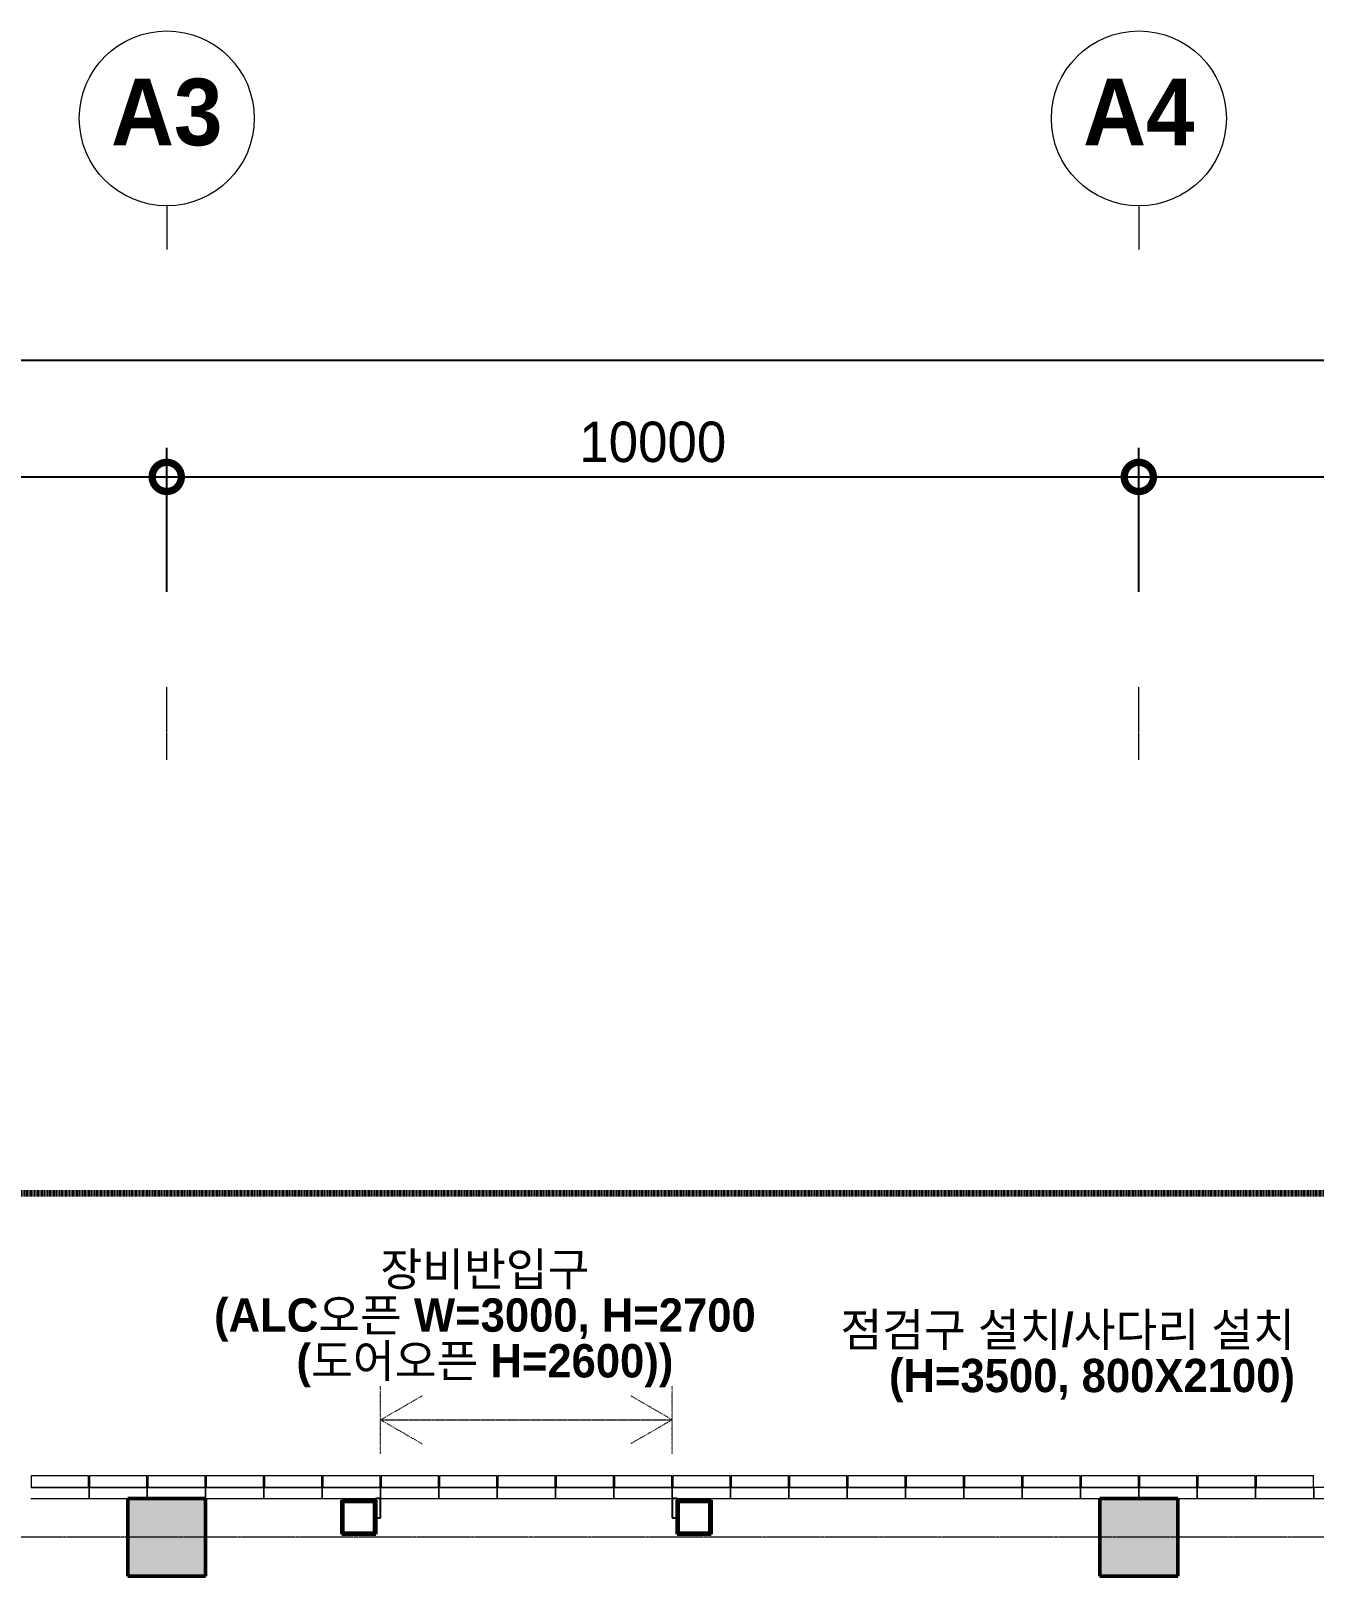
# Model space of a CAD drawing. Header units: millimetres. Extents: x 32807 to 138242, y 21317 to 92065.
# Drawn here: x 68945 to 82145, y 76166 to 92065 of the extents above; entities that cross this region are included whole.
import ezdxf

# ---------------------------------------------------------------- set-up
doc = ezdxf.new("R2010")
doc.units = ezdxf.units.MM
for name, pattern in [('_1점쇄선_1_100_', [9.6, 3.2, -3.2, 0, -3.2]), ('_상부마감선_1_200_', [2.5, 1.5, -1]), ('Center', [29.999999, 12, -6, 6, -6]), ('Grid Line', [22.225, 12.7, -3.175, 3.175, -3.175])]:
    doc.linetypes.add(name, pattern=pattern)
for name, color, linetype, lineweight in [('A-ANNO-CALL', 2, 'Continuous', 9), ('A-ANNO-DIMS', 7, 'Continuous', 9), ('A-ANNO-TEXT', 130, 'Continuous', 9), ('A-COLS', 2, 'Continuous', 50), ('A-COLS-HACH', 252, 'Continuous', 15), ('A-DETL', 3, 'Continuous', 9), ('A-GLAZ', 4, 'Continuous', 18), ('A-GRID', 1, 'Continuous', 9), ('A-GRID-IDEN', 3, 'Continuous', 9), ('A-PLAN-OPEN', 9, '_1점쇄선_1_100_', 9), ('A-WALL-FINI', 6, 'Continuous', 60)]:
    doc.layers.add(name, color=color, linetype=linetype, lineweight=lineweight)
doc.styles.add('돋움_4', font='Dotum.ttf', dxfattribs={"height": 415.59727})
doc.styles.add('돋움_B', font='', dxfattribs={"height": 685.59727})
doc.styles.add('돋움_B_1', font='', dxfattribs={"height": 342.798635})
doc.styles.get('돋움_B').set_extended_font_data('Dotum', bold=True)
doc.styles.get('돋움_B_1').set_extended_font_data('Dotum', bold=True)
doc.dimstyles.new('GC_330mm_1단', dxfattribs={"dimscale": 304.8, "dimtxt": 495, "dimasz": 1.968504, "dimexe": 0.984252, "dimexo": 0.0625, "dimgap": 0.492126, "dimtad": 1, "dimdec": 0, "dimzin": 0, "dimdsep": 46, "dimtxsty": '돋움_4', "dimblk1": 'DOTSMALL', "dimblk2": 'DOTSMALL', "dimsah": 1, "dimcen": 0.09, "dimdle": 0.984252, "dimazin": 0, "dimtfac": 1, "dimtdec": 4, "dimtix": 1, "dimtmove": 0, "dimatfit": 3, "dimfxl": 3.937008, "dimfxlon": 1, "dimtvp": 1, "dimtolj": 1, "dimtzin": 0, "dimlwd": 25, "dimlwe": 25, "dimarcsym": 2})
pattern_1 = [(45, (-11858.95, -1e-09), (-377.1708, 377.1708), []), (45, (-11858.95, 571.5), (-377.1708, 377.1708), [])]

# ---------------------------------------------------------------- blocks, each defined once
blk = doc.blocks.new('Grid - 01 End 1-1285055-지상 3층 평면도')
at = {"layer": 'A-GRID-IDEN'}
blk.add_line((0, -6), (0, -9), dxfattribs=at)
blk.add_circle((0, 0), 6, dxfattribs=at)
blk = doc.blocks.new('_DotSmall')
at = {"color": 0, "linetype": 'ByBlock', "const_width": 0.5}
blk.add_lwpolyline([(-0.0625, 0, 1), (0.0625, 0, 1)], format="xyb", close=True, dxfattribs=at)
blk = doc.blocks.new('*D670')
at = {"layer": 'A-ANNO-DIMS', "color": 0, "lineweight": 25, "transparency": 16777216}
for p, q in [((60342, 86295), (60342, 87776)), ((70342, 86295), (70342, 87776)), ((60042, 87476), (70642, 87476))]:
    blk.add_line(p, q, dxfattribs=at)
at = {"layer": 'Defpoints', "color": 0, "transparency": 16777216}
for p in [(70342, 87476), (60342, 86276), (70342, 86276)]:
    blk.add_point(p, dxfattribs=at)
at = {"layer": 'A-ANNO-DIMS', "color": 0, "lineweight": 25, "transparency": 16777216, "xscale": 600, "yscale": 600, "zscale": 600, "rotation": 180}
blk.add_blockref('_DotSmall', (60342, 87476), dxfattribs=at)
at = {"layer": 'A-ANNO-DIMS', "color": 0, "lineweight": 25, "transparency": 16777216, "xscale": 600, "yscale": 600, "zscale": 600}
blk.add_blockref('_DotSmall', (70342, 87476), dxfattribs=at)
at = {"layer": 'A-ANNO-DIMS', "color": 0, "lineweight": 25, "transparency": 16777216, "insert": (65342, 87834), "char_height": 415.6, "attachment_point": 5, "style": '돋움_4'}
blk.add_mtext('\\A1;10000', dxfattribs=at)
blk = doc.blocks.new('*D671')
at = {"layer": 'A-ANNO-DIMS', "color": 0, "lineweight": 25, "transparency": 16777216}
for p, q in [((70342, 86295), (70342, 87776)), ((80342, 86295), (80342, 87776)), ((70042, 87476), (80642, 87476))]:
    blk.add_line(p, q, dxfattribs=at)
at = {"layer": 'Defpoints', "color": 0, "transparency": 16777216}
for p in [(80342, 87476), (70342, 86276), (80342, 86276)]:
    blk.add_point(p, dxfattribs=at)
at = {"layer": 'A-ANNO-DIMS', "color": 0, "lineweight": 25, "transparency": 16777216, "xscale": 600, "yscale": 600, "zscale": 600, "rotation": 180}
blk.add_blockref('_DotSmall', (70342, 87476), dxfattribs=at)
at = {"layer": 'A-ANNO-DIMS', "color": 0, "lineweight": 25, "transparency": 16777216, "xscale": 600, "yscale": 600, "zscale": 600}
blk.add_blockref('_DotSmall', (80342, 87476), dxfattribs=at)
at = {"layer": 'A-ANNO-DIMS', "color": 0, "lineweight": 25, "transparency": 16777216, "insert": (75342, 87834), "char_height": 415.6, "attachment_point": 5, "style": '돋움_4'}
blk.add_mtext('\\A1;10000', dxfattribs=at)
blk = doc.blocks.new('*D672')
at = {"layer": 'A-ANNO-DIMS', "color": 0, "lineweight": 25, "transparency": 16777216}
for p, q in [((80342, 86295), (80342, 87776)), ((90342, 86295), (90342, 87776)), ((80042, 87476), (90642, 87476))]:
    blk.add_line(p, q, dxfattribs=at)
at = {"layer": 'Defpoints', "color": 0, "transparency": 16777216}
for p in [(90342, 87476), (80342, 86276), (90342, 86276)]:
    blk.add_point(p, dxfattribs=at)
at = {"layer": 'A-ANNO-DIMS', "color": 0, "lineweight": 25, "transparency": 16777216, "xscale": 600, "yscale": 600, "zscale": 600, "rotation": 180}
blk.add_blockref('_DotSmall', (80342, 87476), dxfattribs=at)
at = {"layer": 'A-ANNO-DIMS', "color": 0, "lineweight": 25, "transparency": 16777216, "xscale": 600, "yscale": 600, "zscale": 600}
blk.add_blockref('_DotSmall', (90342, 87476), dxfattribs=at)
at = {"layer": 'A-ANNO-DIMS', "color": 0, "lineweight": 25, "transparency": 16777216, "insert": (85342, 87834), "char_height": 415.6, "attachment_point": 5, "style": '돋움_4'}
blk.add_mtext('\\A1;10000', dxfattribs=at)
blk = doc.blocks.new('*D688')
at = {"layer": 'A-ANNO-DIMS', "color": 0, "lineweight": 25, "transparency": 16777216}
for p, q in [((50342, 87495), (50342, 88976)), ((128342, 87495), (128342, 88976)), ((50042, 88676), (128642, 88676))]:
    blk.add_line(p, q, dxfattribs=at)
at = {"layer": 'Defpoints', "color": 0, "transparency": 16777216}
for p in [(128342, 88676), (50342, 87476), (128342, 87476)]:
    blk.add_point(p, dxfattribs=at)
at = {"layer": 'A-ANNO-DIMS', "color": 0, "lineweight": 25, "transparency": 16777216, "xscale": 600, "yscale": 600, "zscale": 600, "rotation": 180}
blk.add_blockref('_DotSmall', (50342, 88676), dxfattribs=at)
at = {"layer": 'A-ANNO-DIMS', "color": 0, "lineweight": 25, "transparency": 16777216, "xscale": 600, "yscale": 600, "zscale": 600}
blk.add_blockref('_DotSmall', (128342, 88676), dxfattribs=at)
at = {"layer": 'A-ANNO-DIMS', "color": 0, "lineweight": 25, "transparency": 16777216, "insert": (89342, 89034), "char_height": 415.6, "attachment_point": 5, "style": '돋움_4'}
blk.add_mtext('\\A1;78000', dxfattribs=at)

msp = doc.modelspace()

# ---------------------------------------------------------------- hatches: boundary and pattern name
at = {"layer": 'A-COLS-HACH'}
for points in [[(69942.5, 76165.6), (70742.5, 76165.6), (70742.5, 76965.6), (69942.5, 76965.6), (69942.5, 76776.4)], [(80742.5, 76165.6), (80742.5, 76965.6), (79942.5, 76965.6), (79942.5, 76165.6)]]:
    msp.add_hatch(color=256, dxfattribs=at).paths.add_polyline_path(points, flags=0)
at = {"layer": 'A-COLS-HACH', "lineweight": 9}
h = msp.add_hatch(dxfattribs=at)
h.set_pattern_fill('FP_44', color=256, style=0, pattern_type=2)
h.set_pattern_definition(pattern_1)
h.paths.add_polyline_path([(72492.5, 76595.6), (72492.5, 76945.6), (72142.5, 76945.6), (72142.5, 76595.6)], flags=0)
h.paths.add_polyline_path([(72480.5, 76607.6), (72154.5, 76607.6), (72154.5, 76933.6), (72480.5, 76933.6), (72480.5, 76776.4)], flags=0)
h = msp.add_hatch(dxfattribs=at)
h.set_pattern_fill('FP_44', color=256, style=0, pattern_type=2)
h.set_pattern_definition(pattern_1)
h.paths.add_polyline_path([(75942.5, 76595.6), (75942.5, 76945.6), (75592.5, 76945.6), (75592.5, 76595.6)], flags=0)
h.paths.add_polyline_path([(75930.5, 76607.6), (75604.5, 76607.6), (75604.5, 76933.6), (75930.5, 76933.6), (75930.5, 76776.4)], flags=0)

# ---------------------------------------------------------------- linework, layer by layer
at = {"layer": 'A-ANNO-CALL', "linetype": 'Center', "lineweight": 100}
msp.add_line((90992.9, 80102.4), (42977.2, 80102.4), dxfattribs=at)
at = {"layer": 'A-COLS'}
for p, q in [((70742.5, 76965.6), (69942.5, 76965.6)), ((69942.5, 76965.6), (69942.5, 76165.6)), ((70742.5, 76165.6), (70742.5, 76965.6)), ((80742.5, 76965.6), (79942.5, 76965.6)), ((79942.5, 76965.6), (79942.5, 76165.6)), ((80742.5, 76165.6), (80742.5, 76965.6)), ((72492.5, 76945.6), (72142.5, 76945.6)), ((72142.5, 76945.6), (72142.5, 76595.6)), ((72154.5, 76607.6), (72154.5, 76933.6)), ((72154.5, 76933.6), (72480.5, 76933.6)), ((72480.5, 76933.6), (72480.5, 76607.6)), ((72492.5, 76595.6), (72492.5, 76945.6)), ((75942.5, 76945.6), (75592.5, 76945.6)), ((75592.5, 76945.6), (75592.5, 76595.6)), ((75604.5, 76607.6), (75604.5, 76933.6)), ((75604.5, 76933.6), (75930.5, 76933.6)), ((75930.5, 76933.6), (75930.5, 76607.6)), ((75942.5, 76595.6), (75942.5, 76945.6)), ((72142.5, 76595.6), (72492.5, 76595.6)), ((72480.5, 76607.6), (72154.5, 76607.6)), ((75592.5, 76595.6), (75942.5, 76595.6)), ((75930.5, 76607.6), (75604.5, 76607.6)), ((69942.5, 76165.6), (70742.5, 76165.6)), ((79942.5, 76165.6), (80742.5, 76165.6))]:
    msp.add_line(p, q, dxfattribs=at)
at = {"layer": 'A-DETL', "color": 252, "linetype": '_상부마감선_1_200_', "lineweight": 13}
msp.add_line((72542.5, 77773.9), (75542.5, 77773.9), dxfattribs=at)
at = {"layer": 'A-GLAZ', "color": 4}
for p, q in [((68947.4, 77195.6), (68947.4, 77075.6)), ((69537.5, 77195.6), (68947.4, 77195.6)), ((69537.5, 77075.6), (69537.5, 77195.6)), ((69547.4, 77195.6), (69547.4, 77075.6)), ((70137.5, 77195.6), (69547.4, 77195.6)), ((70137.5, 77075.6), (70137.5, 77195.6)), ((70147.4, 77195.6), (70147.4, 77075.6)), ((70737.5, 77195.6), (70147.4, 77195.6)), ((70737.5, 77075.6), (70737.5, 77195.6)), ((70747.4, 77195.6), (70747.4, 77075.6)), ((71337.5, 77195.6), (70747.4, 77195.6)), ((71337.5, 77075.6), (71337.5, 77195.6)), ((71347.4, 77195.6), (71347.4, 77075.6)), ((71937.5, 77195.6), (71347.4, 77195.6)), ((71937.5, 77075.6), (71937.5, 77195.6)), ((71947.4, 77195.6), (71947.4, 77075.6)), ((72537.5, 77195.6), (71947.4, 77195.6)), ((72537.5, 77075.6), (72537.5, 77195.6)), ((72547.4, 77195.6), (72547.4, 77075.6)), ((73137.5, 77195.6), (72547.4, 77195.6)), ((73137.5, 77075.6), (73137.5, 77195.6)), ((73147.4, 77195.6), (73147.4, 77075.6)), ((73737.5, 77195.6), (73147.4, 77195.6)), ((73737.5, 77075.6), (73737.5, 77195.6)), ((73747.4, 77195.6), (73747.4, 77075.6)), ((74337.5, 77195.6), (73747.4, 77195.6)), ((74337.5, 77075.6), (74337.5, 77195.6)), ((74347.4, 77195.6), (74347.4, 77075.6)), ((74937.5, 77195.6), (74347.4, 77195.6)), ((74937.5, 77075.6), (74937.5, 77195.6)), ((74947.4, 77195.6), (74947.4, 77075.6)), ((75537.5, 77195.6), (74947.4, 77195.6)), ((75537.5, 77075.6), (75537.5, 77195.6)), ((75547.4, 77195.6), (75547.4, 77075.6)), ((76137.5, 77195.6), (75547.4, 77195.6)), ((76137.5, 77075.6), (76137.5, 77195.6)), ((76147.4, 77195.6), (76147.4, 77075.6)), ((76737.5, 77195.6), (76147.4, 77195.6)), ((76737.5, 77075.6), (76737.5, 77195.6)), ((76747.4, 77195.6), (76747.4, 77075.6)), ((77337.5, 77195.6), (76747.4, 77195.6)), ((77337.5, 77075.6), (77337.5, 77195.6)), ((77347.4, 77195.6), (77347.4, 77075.6)), ((77937.5, 77195.6), (77347.4, 77195.6)), ((77937.5, 77075.6), (77937.5, 77195.6)), ((77947.4, 77195.6), (77947.4, 77075.6)), ((78537.5, 77195.6), (77947.4, 77195.6)), ((78537.5, 77075.6), (78537.5, 77195.6)), ((78547.4, 77195.6), (78547.4, 77075.6)), ((79137.5, 77195.6), (78547.4, 77195.6)), ((79137.5, 77075.6), (79137.5, 77195.6)), ((79147.4, 77195.6), (79147.4, 77075.6)), ((79737.5, 77195.6), (79147.4, 77195.6)), ((79737.5, 77075.6), (79737.5, 77195.6)), ((79747.4, 77195.6), (79747.4, 77075.6)), ((80337.5, 77195.6), (79747.4, 77195.6)), ((80337.5, 77075.6), (80337.5, 77195.6)), ((80347.4, 77195.6), (80347.4, 77075.6)), ((80937.5, 77195.6), (80347.4, 77195.6)), ((80937.5, 77075.6), (80937.5, 77195.6)), ((80947.4, 77195.6), (80947.4, 77075.6)), ((81537.5, 77195.6), (80947.4, 77195.6)), ((81537.5, 77075.6), (81537.5, 77195.6)), ((81547.4, 77195.6), (81547.4, 77075.6)), ((82137.5, 77195.6), (81547.4, 77195.6)), ((82137.5, 77075.6), (82137.5, 77195.6)), ((69542.5, 77075.6), (68942.5, 77075.6)), ((68942.5, 76965.6), (69542.5, 76965.6)), ((68947.4, 77075.6), (69537.5, 77075.6)), ((69542.5, 76965.6), (69542.5, 77075.6)), ((70142.5, 77075.6), (69542.5, 77075.6)), ((69542.5, 77075.6), (69542.5, 76965.6)), ((69542.5, 76965.6), (70142.5, 76965.6)), ((69547.4, 77075.6), (70137.5, 77075.6)), ((70142.5, 76965.6), (70142.5, 77075.6)), ((70742.5, 77075.6), (70142.5, 77075.6)), ((70142.5, 77075.6), (70142.5, 76965.6)), ((70142.5, 76965.6), (70742.5, 76965.6)), ((70147.4, 77075.6), (70737.5, 77075.6)), ((70742.5, 76965.6), (70742.5, 77075.6)), ((71342.5, 77075.6), (70742.5, 77075.6)), ((70742.5, 77075.6), (70742.5, 76965.6)), ((70742.5, 76965.6), (71342.5, 76965.6)), ((70747.4, 77075.6), (71337.5, 77075.6)), ((71342.5, 76965.6), (71342.5, 77075.6)), ((71942.5, 77075.6), (71342.5, 77075.6)), ((71342.5, 77075.6), (71342.5, 76965.6)), ((71342.5, 76965.6), (71942.5, 76965.6)), ((71347.4, 77075.6), (71937.5, 77075.6)), ((71942.5, 76965.6), (71942.5, 77075.6)), ((72542.5, 77075.6), (71942.5, 77075.6)), ((71942.5, 77075.6), (71942.5, 76965.6)), ((71942.5, 76965.6), (72542.5, 76965.6)), ((71947.4, 77075.6), (72537.5, 77075.6)), ((72542.5, 76965.6), (72542.5, 77075.6)), ((73142.5, 77075.6), (72542.5, 77075.6)), ((72542.5, 77075.6), (72542.5, 76965.6)), ((72542.5, 76965.6), (73142.5, 76965.6)), ((72547.4, 77075.6), (73137.5, 77075.6)), ((73142.5, 76965.6), (73142.5, 77075.6)), ((73742.5, 77075.6), (73142.5, 77075.6)), ((73142.5, 77075.6), (73142.5, 76965.6)), ((73142.5, 76965.6), (73742.5, 76965.6)), ((73147.4, 77075.6), (73737.5, 77075.6)), ((73742.5, 76965.6), (73742.5, 77075.6)), ((74342.5, 77075.6), (73742.5, 77075.6)), ((73742.5, 77075.6), (73742.5, 76965.6)), ((73742.5, 76965.6), (74342.5, 76965.6)), ((73747.4, 77075.6), (74337.5, 77075.6)), ((74342.5, 76965.6), (74342.5, 77075.6)), ((74942.5, 77075.6), (74342.5, 77075.6)), ((74342.5, 77075.6), (74342.5, 76965.6)), ((74342.5, 76965.6), (74787.2, 76965.6)), ((74347.4, 77075.6), (74937.5, 77075.6)), ((74787.2, 76965.6), (74942.5, 76965.6)), ((75542.5, 77075.6), (74942.5, 77075.6)), ((74942.5, 77075.6), (74942.5, 76965.6)), ((74942.5, 76965.6), (74942.5, 77075.6)), ((74942.5, 76965.6), (75187.2, 76965.6)), ((74947.4, 77075.6), (75537.5, 77075.6)), ((75187.2, 76965.6), (75542.5, 76965.6)), ((75542.5, 76965.6), (75542.5, 77075.6)), ((76142.5, 77075.6), (75542.5, 77075.6)), ((75542.5, 77075.6), (75542.5, 76965.6)), ((75542.5, 76965.6), (76142.5, 76965.6)), ((75547.4, 77075.6), (76137.5, 77075.6)), ((76142.5, 76965.6), (76142.5, 77075.6)), ((76742.5, 77075.6), (76142.5, 77075.6)), ((76142.5, 77075.6), (76142.5, 76965.6)), ((76142.5, 76965.6), (76742.5, 76965.6)), ((76147.4, 77075.6), (76737.5, 77075.6)), ((76742.5, 76965.6), (76742.5, 77075.6)), ((77342.5, 77075.6), (76742.5, 77075.6)), ((76742.5, 77075.6), (76742.5, 76965.6)), ((76742.5, 76965.6), (77342.5, 76965.6)), ((76747.4, 77075.6), (77337.5, 77075.6)), ((77342.5, 76965.6), (77342.5, 77075.6)), ((77942.5, 77075.6), (77342.5, 77075.6)), ((77342.5, 77075.6), (77342.5, 76965.6)), ((77342.5, 76965.6), (77942.5, 76965.6)), ((77347.4, 77075.6), (77937.5, 77075.6)), ((77942.5, 76965.6), (77942.5, 77075.6)), ((78542.5, 77075.6), (77942.5, 77075.6)), ((77942.5, 77075.6), (77942.5, 76965.6)), ((77942.5, 76965.6), (78542.5, 76965.6)), ((77947.4, 77075.6), (78537.5, 77075.6)), ((78542.5, 76965.6), (78542.5, 77075.6)), ((79142.5, 77075.6), (78542.5, 77075.6)), ((78542.5, 77075.6), (78542.5, 76965.6)), ((78542.5, 76965.6), (79142.5, 76965.6)), ((78547.4, 77075.6), (79137.5, 77075.6)), ((79142.5, 76965.6), (79142.5, 77075.6)), ((79742.5, 77075.6), (79142.5, 77075.6)), ((79142.5, 77075.6), (79142.5, 76965.6)), ((79142.5, 76965.6), (79742.5, 76965.6)), ((79147.4, 77075.6), (79737.5, 77075.6)), ((79742.5, 76965.6), (79742.5, 77075.6)), ((80342.5, 77075.6), (79742.5, 77075.6)), ((79742.5, 77075.6), (79742.5, 76965.6)), ((79742.5, 76965.6), (80342.5, 76965.6)), ((79747.4, 77075.6), (80337.5, 77075.6)), ((80342.5, 76965.6), (80342.5, 77075.6)), ((80942.5, 77075.6), (80342.5, 77075.6)), ((80342.5, 77075.6), (80342.5, 76965.6)), ((80342.5, 76965.6), (80942.5, 76965.6)), ((80347.4, 77075.6), (80937.5, 77075.6)), ((80942.5, 76965.6), (80942.5, 77075.6)), ((81542.5, 77075.6), (80942.5, 77075.6)), ((80942.5, 77075.6), (80942.5, 76965.6)), ((80942.5, 76965.6), (81542.5, 76965.6)), ((80947.4, 77075.6), (81537.5, 77075.6)), ((81542.5, 76965.6), (81542.5, 77075.6)), ((82142.5, 77075.6), (81542.5, 77075.6)), ((81542.5, 77075.6), (81542.5, 76965.6)), ((81542.5, 76965.6), (82142.5, 76965.6)), ((81547.4, 77075.6), (82137.5, 77075.6)), ((82142.5, 76965.6), (82142.5, 77075.6)), ((82742.5, 77075.6), (82142.5, 77075.6)), ((82142.5, 77075.6), (82142.5, 76965.6)), ((82142.5, 76965.6), (82742.5, 76965.6))]:
    msp.add_line(p, q, dxfattribs=at)
at = {"layer": 'A-GRID', "linetype": 'Grid Line'}
for p, q in [((70342.5, 84565.3), (70342.5, 85315.3)), ((80342.5, 84565.3), (80342.5, 85315.3)), ((137492.5, 76565.6), (40307.2, 76565.6))]:
    msp.add_line(p, q, dxfattribs=at)
at = {"layer": 'A-PLAN-OPEN', "color": 252}
for p, q in [((72542.5, 77423.9), (72542.5, 78123.9)), ((75542.5, 77423.9), (75542.5, 78123.9)), ((72542.5, 77773.9), (72971.1, 78021.4)), ((75542.5, 77773.9), (75113.8, 78021.4)), ((72542.5, 77773.9), (72971.1, 77526.4)), ((75542.5, 77773.9), (75113.8, 77526.4))]:
    msp.add_line(p, q, dxfattribs=at)
at = {"layer": 'A-WALL-FINI', "color": 252, "lineweight": 25}
for p, q in [((72542.5, 76965.6), (72492.5, 76965.6)), ((72492.5, 76965.6), (72492.5, 76765.6)), ((72542.5, 76765.6), (72542.5, 76965.6)), ((75592.5, 76965.6), (75542.5, 76965.6)), ((75542.5, 76965.6), (75542.5, 76765.6)), ((75592.5, 76765.6), (75592.5, 76965.6)), ((72492.5, 76765.6), (72542.5, 76765.6)), ((75542.5, 76765.6), (75592.5, 76765.6))]:
    msp.add_line(p, q, dxfattribs=at)

# ---------------------------------------------------------------- block references
at = {"layer": 'A-GRID-IDEN', "xscale": 149.9999999999998, "yscale": 149.9999999999998, "zscale": 149.9999999999998}
for p in [(70342.5, 91165.3), (80342.5, 91165.3)]:
    msp.add_blockref('Grid - 01 End 1-1285055-지상 3층 평면도', p, dxfattribs=at)

# ---------------------------------------------------------------- texts
at = {"layer": 'A-ANNO-TEXT', "char_height": 342.799, "line_spacing_factor": 0.824269, "style": '돋움_B_1'}
for s, insert, width, attachment_point in [('장비반입구\\P(ALC오픈 W=3000, H=2700\\P(도어오픈 H=2600))', (73615.3, 79494.6), 7178.149, 2), ('점검구 설치/사다리 설치\\P(H=3500, 800X2100)', (81948.1, 78872.2), 6206.159, 3)]:
    msp.add_mtext(s, dxfattribs=dict(at, insert=insert, width=width, attachment_point=attachment_point))
at = {"layer": 'A-GRID-IDEN', "char_height": 685.6, "width": 1399.542, "attachment_point": 2, "line_spacing_factor": 0.824269, "style": '돋움_B'}
for s, insert in [('A3', (70342.3, 91574.3)), ('A4', (80342.3, 91574.3))]:
    msp.add_mtext(s, dxfattribs=dict(at, insert=insert))

# ---------------------------------------------------------------- dimensions: what is measured, and where the dimension line sits
at = {"layer": 'A-ANNO-DIMS', "lineweight": 25}
for base, p1, p2, override, picture, middle in [((128342.5, 88676.1), (50342.5, 87476.1), (128342.5, 87476.1), {"dimpost": '<>', "dimfxl": 78000}, '*D688', (89342.5, 89034.2)), ((70342.5, 87476.1), (60342.5, 86276.1), (70342.5, 86276.1), {"dimpost": '<>', "dimfxl": 10000}, '*D670', (65342.5, 87834.2)), ((80342.5, 87476.1), (70342.5, 86276.1), (80342.5, 86276.1), {"dimpost": '<>', "dimfxl": 10000}, '*D671', (75342.5, 87834.2)), ((90342.5, 87476.1), (80342.5, 86276.1), (90342.5, 86276.1), {"dimpost": '<>', "dimfxl": 10000}, '*D672', (85342.5, 87834.2))]:
    dim = msp.add_linear_dim(base=base, p1=p1, p2=p2, dimstyle='GC_330mm_1단', override=override, dxfattribs=at)
    dim.commit()
    dim.dimension.update_dxf_attribs({"geometry": picture, "text_midpoint": middle})

doc.saveas('drawing.dxf')
